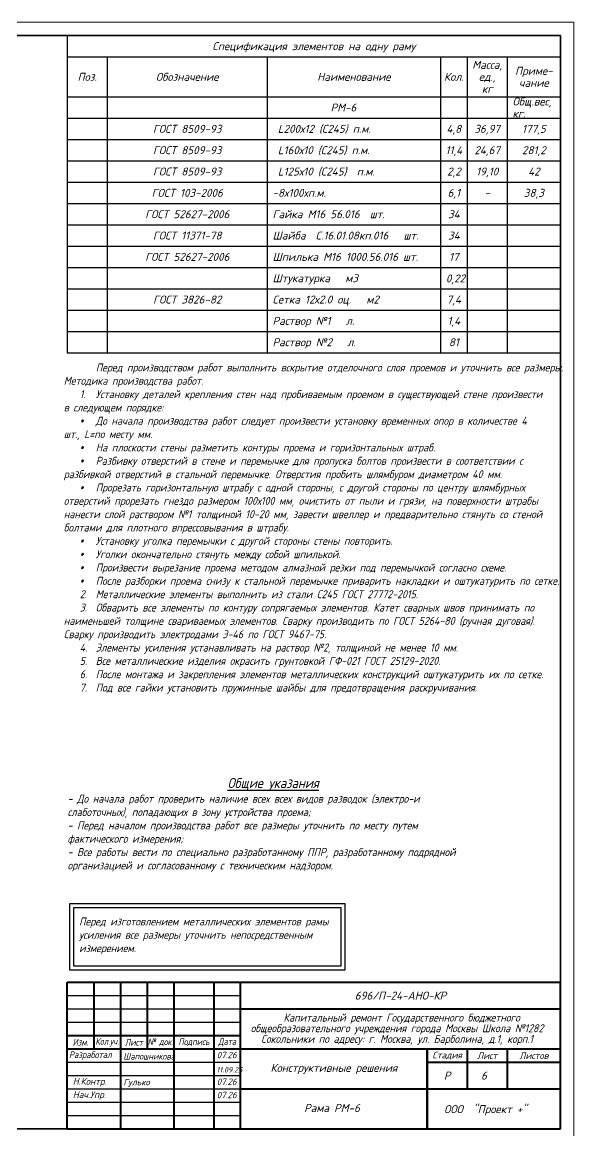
# Model space of a CAD drawing. Header units: millimetres. Extents: x 749182 to 2267578, y 70462 to 311449.
# Drawn here: x 2158588 to 2162725, y 140246 to 148560 of the extents above; entities that cross this region are included whole.
import ezdxf
from ezdxf.enums import TextEntityAlignment as Align

# ---------------------------------------------------------------- set-up
doc = ezdxf.new("R2010")
doc.units = ezdxf.units.MM
doc.layers.add('CS_UNPLOTTED', color=254, linetype='Continuous', plot=False)
doc.layers.add('Shtamp', color=7, linetype='Continuous', lineweight=35)
doc.layers.add('штамп', color=7, linetype='Continuous', lineweight=25)
doc.layers.add('VPORTS', color=7, linetype='Continuous')
doc.layers.add('Текст', color=7, linetype='Continuous')
doc.styles.add('GOST', font='', dxfattribs={"width": 0.8, "oblique": 10})
doc.styles.add('GOST 2.304_new', font='isocpeur.ttf', dxfattribs={"width": 0.9, "oblique": 15})
doc.styles.add('М2', font='isocpeui.ttf')
doc.styles.add('Юля', font='isocpeui.ttf', dxfattribs={"height": 2.8})
doc.styles.get('GOST').set_extended_font_data('GOST type A')

# ---------------------------------------------------------------- blocks, each defined once
blk = doc.blocks.new('*U713')
at = {"color": 44, "lineweight": 20, "ltscale": 10}
for p, q in [((594, 420), (0, 420)), ((594, 0), (594, 420))]:
    blk.add_line(p, q, dxfattribs=at)
at = {"color": 137, "lineweight": 35, "ltscale": 10}
for p, q in [((589, 415), (20, 415)), ((589, 5), (589, 415)), ((8.04, 5), (589, 5))]:
    blk.add_line(p, q, dxfattribs=at)
at = {"color": 44, "lineweight": 13, "style": 'GOST', "oblique": 10, "width": 0.8}
for tag in ['ФОРМАТВЕРТ', 'ФОРМАТГОРИЗ']:
    blk.add_attdef(tag, (542.98, 1.6), '', height=2, dxfattribs=at)
blk = doc.blocks.new('A$C88dd6df2')
at = {"layer": 'Shtamp', "linetype": 'Continuous', "lineweight": 40}
for p, q in [((-185, 55), (0, 55)), ((-185, 0), (-185, 55)), ((-175, 55), (-175, 30)), ((-165, 55), (-165, 0)), ((-155, 55), (-155, 30)), ((-145, 55), (-145, 0)), ((-130, 55), (-130, 0)), ((-120, 0), (-120, 54.99)), ((0, 0), (0, 55)), ((-120, 45), (0, 45)), ((-185, 35), (-120, 35)), ((-185, 30), (0, 30)), ((-50, 0), (-50, 30)), ((-50, 30), (-50, 0)), ((-35, 30), (-35, 15)), ((-20, 30), (-20, 15)), ((-50, 25), (0, 25)), ((-120, 15), (0, 15)), ((-185, 0), (0, 0))]:
    blk.add_line(p, q, dxfattribs=at)
at = {"layer": 'Shtamp', "linetype": 'Continuous', "lineweight": 25}
for p, q in [((-185, 50), (-120, 50)), ((-185, 45), (-120, 45)), ((-185, 40), (-120, 40)), ((-185, 25), (-120, 25)), ((-185, 20), (-120, 20)), ((-185, 15), (-120, 15)), ((-185, 10), (-120, 10)), ((-185, 5), (-120, 5))]:
    blk.add_line(p, q, dxfattribs=at)
at = {"layer": 'штамп', "lineweight": 30}
blk.add_lwpolyline([(-185, 0), (0, 0), (0, 55), (-185, 55)], close=True, dxfattribs=at)
at = {"layer": 'Shtamp', "ltscale": 33.333333, "char_height": 3, "attachment_point": 5, "style": 'М2'}
for s, insert, width, line_spacing_factor in [('{\\W1;696/П-24-АНО-КР}', (-60, 50), 120, 0.76), ('{\\fISOCPEUR|b0|i0|c204|p34;\\Q15;\\W0.9;  Капитальный ремонт Государственного бюджетного общеобразовательного учреждения города Москвы Школа №1282 Сокольники по адресу: г. Москва, ул. Барболина, д.1, корп.1}', (-61.29, 37.36), 120, 0.8), ('{\\W1;Конструктивные решения}', (-85, 22.5), 109.3351, 0.76), ('{\\W1;Р}', (-42.5, 20), 109.3351, 0.76), ('{\\W1;ООО  "Проект +"}', (-28.13, 7.03), 109.3351, 0.76)]:
    blk.add_mtext(s, dxfattribs=dict(at, insert=insert, width=width, line_spacing_factor=line_spacing_factor))
at = {"layer": 'Shtamp', "color": 18, "ltscale": 100, "true_color": 0x000000, "style": 'М2'}
for s, insert, char_height, width, attachment_point in [('{\\W0.8;\\C256;Изм.}', (-180, 32.5), 2.5, 10, 5), ('{\\W0.8;\\C256;Кол\\T0.9;.\\T1;уч.}', (-170, 32.5), 2.5, 10, 5), ('{\\W0.8;\\C256;Лист}', (-160, 32.5), 2.5, 10, 5), ('{\\W0.8;\\C256;№\\T0.75; \\T1;док.}', (-150, 32.5), 2.5, 10, 5), ('{\\W0.8;\\C256;Подпись}', (-137.5, 32.5), 2.5, 15, 5), ('{\\W0.8;\\C256;Дата}', (-125, 32.5), 2.5, 10, 5), ('\\pi0.5,t0;{\\W0.9;\\C256; Разработал}', (-186.29, 27.5), 2.5, 20, 4), ('{\\W0.85;\\C256;Шапошникова}', (-163.93, 27.24), 2.4, 25.0954, 4), ('{\\W1;\\C256;07.26}', (-128.9, 27.73), 2.4, 20, 4), ('{\\W1;\\C256;Стадия}', (-42.5, 27.5), 2.5, 15, 5), ('{\\W1;\\C256;Лист}', (-27.5, 27.5), 2.5, 15, 5), ('{\\W1;\\C256;Листов}', (-10, 27.5), 2.5, 20, 5), ('\\pi0.5,t0;{\\W1;\\C256; Н.Контр.}', (-185, 17.5), 2.5, 20, 4), ('{\\W1;\\C256;Гулько}', (-163.93, 17.24), 2.4, 25.0954, 4), ('{\\W1;\\C256;07.26}', (-128.9, 17.73), 2.4, 20, 4), ('\\pi0.5,t0;{\\W1;\\C256; Нач.Упр.}', (-185, 12.5), 2.5, 20, 4), ('{\\W1;\\C256;07.26}', (-128.9, 12.73), 2.4, 20, 4)]:
    blk.add_mtext(s, dxfattribs=dict(at, insert=insert, char_height=char_height, width=width, attachment_point=attachment_point))

msp = doc.modelspace()

# ---------------------------------------------------------------- linework, layer by layer
at = {"layer": 'Текст', "linetype": 'Continuous', "ltscale": 20}
for p, q in [((2158925.4858, 148459.751), (2162625.4858, 148459.751)), ((2158925.4858, 148459.751), (2158925.4858, 146079.751)), ((2162625.4858, 148459.751), (2162625.4858, 146079.751)), ((2158925.4858, 148299.751), (2162625.4858, 148299.751)), ((2159225.4858, 148299.751), (2159225.4858, 146079.751)), ((2160425.4858, 148299.751), (2160425.4858, 146079.751)), ((2161725.4858, 148299.751), (2161725.4858, 146079.751)), ((2161925.4858, 148299.751), (2161925.4858, 146079.751)), ((2162225.4858, 148299.751), (2162225.4858, 146079.751)), ((2158925.4858, 147999.751), (2162625.4858, 147999.751)), ((2158925.4858, 147839.751), (2162625.4858, 147839.751)), ((2158925.4858, 147679.751), (2162625.4858, 147679.751)), ((2158925.4858, 147519.751), (2162625.4858, 147519.751)), ((2158925.4858, 147359.751), (2162625.4858, 147359.751)), ((2158925.4858, 147199.751), (2162625.4858, 147199.751)), ((2158925.4858, 147039.751), (2162625.4858, 147039.751)), ((2158925.4858, 146879.751), (2162625.4858, 146879.751)), ((2158925.4858, 146719.751), (2162625.4858, 146719.751)), ((2158925.4858, 146559.751), (2162625.4858, 146559.751)), ((2158925.4858, 146399.751), (2162625.4858, 146399.751)), ((2158925.4858, 146239.751), (2162625.4858, 146239.751)), ((2158925.4858, 146079.751), (2162625.4858, 146079.751))]:
    msp.add_line(p, q, dxfattribs=at)
at = {"layer": 'Текст', "ltscale": 20}
for points in [[(2158944.4424, 141951.0346), (2161008.2697, 141951.0346), (2161008.2697, 141451.5902), (2158944.4424, 141451.5902)], [(2158974.4424, 141921.0346), (2160978.2697, 141921.0346), (2160978.2697, 141481.5902), (2158974.4424, 141481.5902)]]:
    msp.add_lwpolyline(points, close=True, dxfattribs=at)

# ---------------------------------------------------------------- block references
at = {"xscale": 20, "yscale": 20, "zscale": 20}
msp.add_blockref('*U713', (2150845.4858, 140159.751), dxfattribs=at)
at = {"layer": 'VPORTS', "ltscale": 100, "xscale": 20, "yscale": 20, "zscale": 20}
msp.add_blockref('A$C88dd6df2', (2162625.4858, 140259.751), dxfattribs=at)

# ---------------------------------------------------------------- texts
at = {"color": 0, "lineweight": -3, "ltscale": 0.071429, "char_height": 60, "attachment_point": 1, "style": 'М2'}
for s, insert, width in [('\\pi79.03434;6', (2161950.439, 140689.9801), 194.341398), ('\\pi312.02962;Рама РМ-6', (2160390.3266, 140446.9335), 1057.195604)]:
    msp.add_mtext(s, dxfattribs=dict(at, insert=insert, width=width))
at = {"layer": 'CS_UNPLOTTED', "lineweight": -3, "ltscale": 0.071429, "insert": (2160030.5199, 140723.558), "char_height": 40, "width": 194.341398, "attachment_point": 1, "style": 'Юля'}
msp.add_mtext('\\pi14.53509;{\\W0.95;11.09.25}', dxfattribs=at)
at = {"layer": 'Текст', "linetype": 'Continuous', "ltscale": 20, "style": 'М2'}
for s, p in [('Спецификация элементов на одну раму', (2160775.4858, 148379.751)), ('Масса,', (2162075.4858, 148239.751)), ('Поз.', (2159075.4858, 148149.751)), ('Обозначение', (2159825.4858, 148149.751)), ('Наименование', (2161075.4858, 148149.751)), ('Кол.', (2161825.4858, 148149.751)), ('ед.,', (2162075.4858, 148149.751)), ('Приме-', (2162425.4858, 148194.751)), ('кг', (2162075.4858, 148059.751)), ('чание', (2162425.4858, 148104.751)), ('РМ-6', (2160997.3488, 147919.751)), ('ГОСТ 8509-93', (2159825.4858, 147759.751)), ('4,8', (2161825.4858, 147759.751)), ('36,97', (2162075.392, 147759.801)), ('177,5', (2162425.4858, 147759.751)), ('ГОСТ 8509-93', (2159825.4858, 147599.751)), ('11,4', (2161825.4858, 147599.751)), ('24,67', (2162075.392, 147599.801)), ('281,2', (2162425.4858, 147599.751)), ('ГОСТ 8509-93', (2159825.4858, 147439.751)), ('2,2', (2161825.4858, 147439.751)), ('19,10', (2162075.392, 147439.901)), ('42', (2162425.4858, 147439.751)), ('ГОСТ 103-2006', (2159825.4858, 147279.751)), ('6,1', (2161825.4858, 147279.751)), ('-', (2162075.4858, 147279.751)), ('-', (2162077.9858, 147279.751)), ('38,3', (2162425.4858, 147279.751)), ('ГОСТ 52627-2006', (2159825.4858, 147119.751)), ('34', (2161825.4858, 147119.751)), ('ГОСТ 11371-78', (2159825.4858, 146959.751)), ('34', (2161825.4858, 146959.751)), ('ГОСТ 52627-2006', (2159825.4858, 146799.751)), ('17', (2161825.4858, 146799.751)), ('0,22', (2161837.5364, 146637.8901)), ('ГОСТ 3826-82', (2159825.4858, 146479.751)), ('7,4', (2161825.4858, 146479.751)), ('1,4', (2161825.4858, 146319.751)), ('81', (2161825.4858, 146159.751))]:
    msp.add_text(s, height=60, dxfattribs=at).set_placement(p, align=Align.MIDDLE_CENTER)
for s, p in [('Общ.вес, ', (2162265.4858, 147964.751)), ('кг.', (2162265.4858, 147874.751)), ('L200х12 (С245) п.м.', (2160505.0494, 147759.751)), ('L160х10 (С245) п.м.', (2160505.0494, 147599.751)), ('L125х10 (С245)  п.м.', (2160505.0494, 147439.751)), ('-8х100хп.м.', (2160465.4858, 147279.751)), ('Гайка М16 56.016  шт.', (2160465.4858, 147119.751)), ('Шайба  С.16.01.08кп.016   шт.', (2160465.4858, 146959.751)), ('Шпилька М16 1000.56.016 шт.', (2160465.4858, 146799.751)), ('Штукатурка   м3', (2160465.4858, 146639.751)), ('Сетка 12х2.0 оц.   м2', (2160465.4858, 146479.751)), ('Раствор №1   л.', (2160465.4858, 146319.751)), ('Раствор №2   л.', (2160465.4858, 146159.751))]:
    msp.add_text(s, height=60, dxfattribs=at).set_placement(p, align=Align.MIDDLE_LEFT)
at = {"layer": 'Текст', "ltscale": 20, "char_height": 60, "attachment_point": 1, "style": 'GOST 2.304_new'}
for s, width, gutter_width, heights, insert in [('       Перед производством работ выполнить вскрытие отделочного слоя проемов и уточнить все размеры. \\PМетодика производства работ.\\P\\pi120;1.^IУстановку деталей крепления стен над пробиваемым проемом в существующей стене произвести в следующем порядке: \\P{\\fSymbol|b0|i1|c2|p18;·^I}До начала производства работ следует произвести установку временных опор в количестве 4 шт., L=по месту мм. \\P{\\fSymbol|b0|i1|c2|p18;·^I}На плоскости стены разметить контуры проема и горизонтальных штраб. \\P{\\fSymbol|b0|i1|c2|p18;·^I}Разбивку отверстий в стене и перемычке для пропуска болтов произвести в соответствии с разбивкой отверстий в стальной перемычке. Отверстия пробить шлямбуром диаметром 40 мм. \\P{\\fSymbol|b0|i1|c2|p18;·^I}Прорезать горизонтальную штрабу с одной стороны, с другой стороны по центру шлямбурных отверстий прорезать гнездо размером 100х100 мм, очистить от пыли и грязи, на поверхности штрабы нанести слой раствором №1 толщиной 10-20 мм, завести швеллер и предварительно стянуть со стеной болтами для плотного впрессовывания в штрабу. \\P{\\fSymbol|b0|i1|c2|p18;·^I}Установку уголка перемычки с другой стороны стены повторить. \\P{\\fSymbol|b0|i1|c2|p18;·^I}Уголки окончательно стянуть между собой шпилькой. \\P{\\fSymbol|b0|i1|c2|p18;·^I}Произвести вырезание проема методом алмазной резки под перемычкой согласно схеме. \\P{\\fSymbol|b0|i1|c2|p18;·^I}После разборки проема снизу к стальной перемычке приварить накладки и оштукатурить по сетке. \\P2.^IМеталлические элементы выполнить из стали С245 ГОСТ 27772-2015. \\P3.^IОбварить все элементы по контуру сопрягаемых элементов. Катет сварных швов принимать по наименьшей толщине свариваемых элементов. Сварку производить по ГОСТ 5264-80 (ручная дуговая). Сварку производить электродами Э-46 по ГОСТ 9467-75.\\P4.^IЭлементы усиления устанавливать на раствор №2, толщиной не менее 10 мм. \\P5.^IВсе металлические изделия окрасить грунтовкой ГФ-021 ГОСТ 25129-2020. \\P6.^IПосле монтажа и закрепления элементов металлических конструкций оштукатурить их по сетке.\\P7.^IПод все гайки установить пружинные шайбы для предотвращения раскручивания. ', 3584.340827, 1500, [4759.4016], (2158899.2948, 146000.3327)), ('^I^I^I^I^I{\\H1.25x;\\LОбщие указания\\P}- До начала работ проверить наличие всех всех видов разводок (электро-и слаботочных), попадающих в зону устройства проема;\\P- Перед началом производства работ все размеры уточнить по месту путем фактического измерения;\\P- Все работы вести по специально разработанному ППР, разработанному подрядной организацией и согласованному с техническим надзором.', 2903.174826, 125, [0], (2158928.0261, 142891.534)), ('Перед изготовлением металлических элементов рамы усиления все размеры уточнить непосредственным измерением.', 1952.323026, 125, [0], (2159014.6705, 141845.7104))]:
    msp.add_mtext_dynamic_manual_height_columns(s, width=width, gutter_width=gutter_width, heights=heights, dxfattribs=dict(at, insert=insert))

doc.saveas('drawing.dxf')
